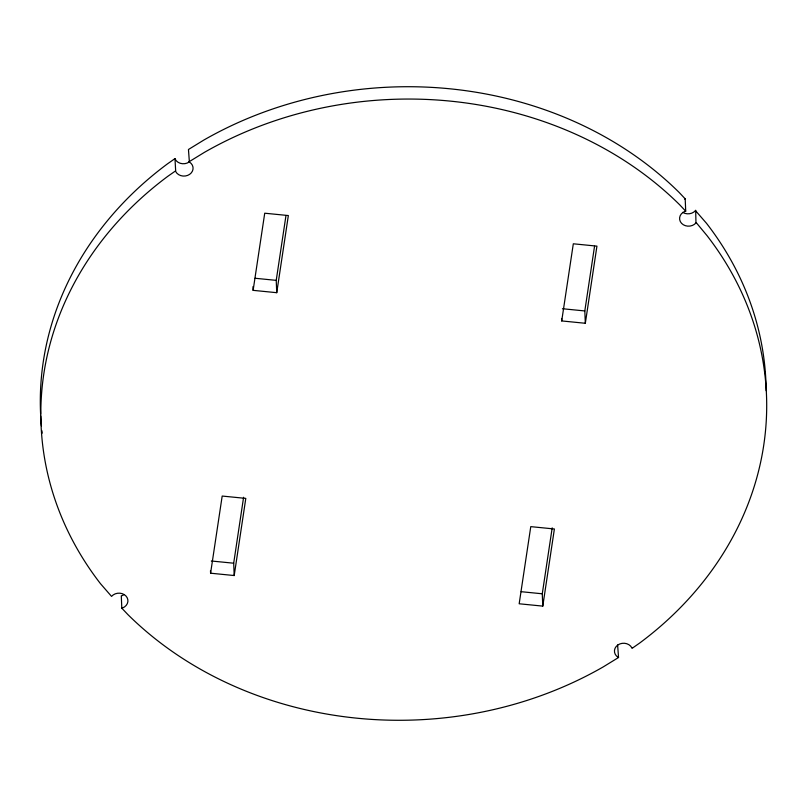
<?xml version="1.0" encoding="UTF-8"?>
<svg xmlns="http://www.w3.org/2000/svg" width="807" height="807" viewBox="0 0 807 807"><rect width="100%" height="100%" fill="white"/><g stroke="black" fill="none" stroke-linecap="round" stroke-linejoin="round"><path stroke-width="1.21" d="M210.587 573.202L222.187 496.053L245.802 498.393L234.201 575.542L210.587 573.202L210.476 570.731M253.126 290.349L264.726 213.209L288.351 215.55L276.74 292.689L253.126 290.349L252.974 286.646M234.201 575.542L233.687 563.205L243.603 497.263M276.74 292.689L276.226 280.362L285.96 215.661M561.712 320.934L573.313 243.795L596.938 246.135L585.327 323.274L561.712 320.934L561.611 318.462M542.788 606.118L554.389 528.978L530.774 526.638L519.173 603.777L542.788 606.118L542.274 593.791L552.19 527.849M585.327 323.274L584.813 310.947L594.547 246.246M766.166 390.699A363.029 310.513 -2.4 0 0 706.508 223.307L695.452 210.597A9.079 7.767 -2.4 0 1 682.772 212.402M695.674 210.244L695.967 222.924A9.079 7.767 -2.4 0 1 681.572 223.347A9.079 7.767 -2.4 0 1 685.002 211.343L685.708 211.162L685.193 198.835L679.131 192.429A363.029 310.513 -2.4 0 0 203.858 140.045L188.455 149.497L189.383 162.005A9.079 7.767 -2.4 0 1 189.685 174.322A9.079 7.767 -2.4 0 1 175.704 171.548L174.978 158.616L167.422 163.892A363.029 310.513 -2.4 0 0 40.592 413.719M175.502 170.943L167.937 176.219A363.029 310.513 -2.4 0 0 100.492 583.693L111.548 596.403A9.079 7.767 -2.4 0 1 125.942 595.98A9.079 7.767 -2.4 0 1 122.513 607.984L121.807 608.165L121.292 595.838L121.998 595.657A9.079 7.767 -2.4 0 0 124.026 594.588M188.969 161.824L204.383 152.372A363.029 310.513 -2.4 0 1 679.645 204.756L685.708 211.162M617.617 644.995L618.545 657.503L603.142 666.955A363.029 310.513 -2.4 0 1 127.869 614.571L121.807 608.165M684.487 199.016L685.193 198.835M255.093 278.264L276.226 280.362M562.439 308.728L584.813 310.947M211.313 560.996L233.687 563.205M521.14 591.692L542.274 593.791M618.545 657.503L618.142 657.322A9.079 7.767 -2.4 0 1 617.829 645.005A9.079 7.767 -2.4 0 1 631.81 647.779L632.022 648.384L639.578 643.108A363.029 310.513 -2.4 0 0 707.023 235.634L696.189 222.571M174.978 158.616L175.19 159.221A9.079 7.767 -2.4 0 0 189.171 161.995M42.206 433.167A363.029 310.513 -2.4 0 1 41.924 430.746M41.429 425.884A363.029 310.513 -2.4 0 1 40.713 416.16"/></g></svg>
